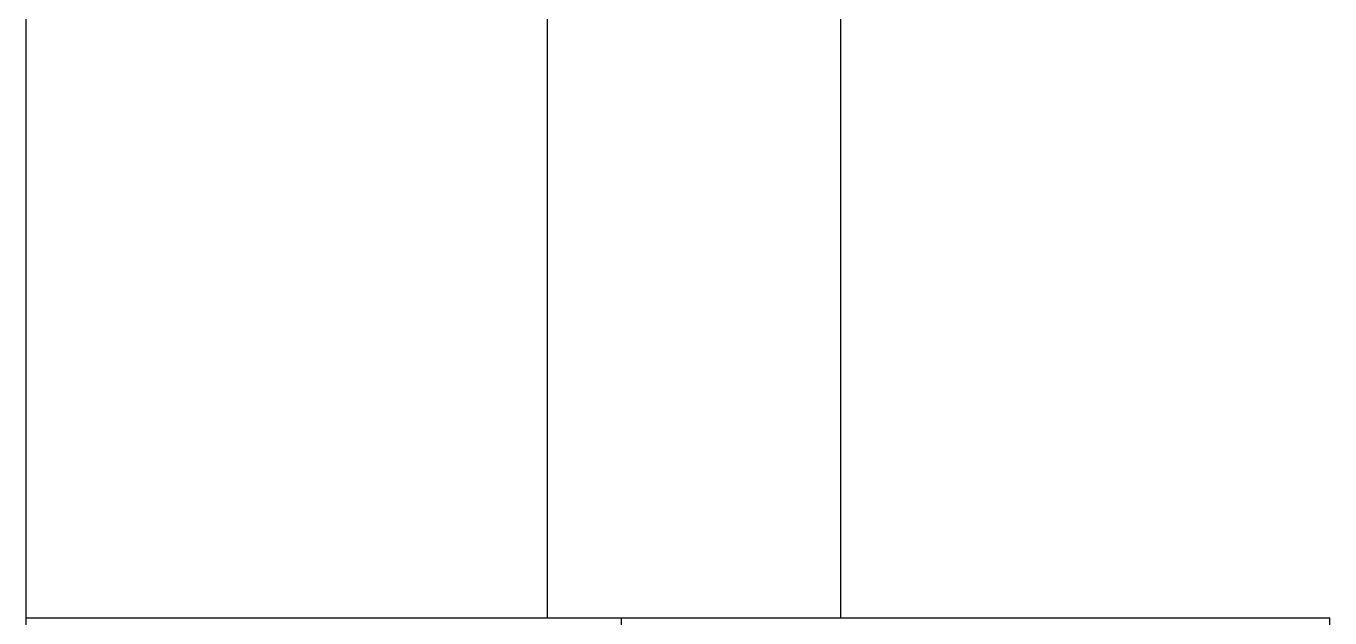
# Model space of a CAD drawing. Header units: inches. Extents: x 3672 to 10975, y -27382 to -746.
# Drawn here: x 6206.44 to 6246.44, y -26750.6 to -26732.43 of the extents above; entities that cross this region are included whole.
import ezdxf

# ---------------------------------------------------------------- set-up
doc = ezdxf.new("R2010")
doc.units = ezdxf.units.IN
doc.header["$LTSCALE"] = 17
doc.header["$MEASUREMENT"] = 0
doc.layers.add('25 BOT BAR', color=12, linetype='Continuous', lineweight=25)

# ---------------------------------------------------------------- blocks, each defined once
blk = doc.blocks.new('A$C261f3448')
for p, q in [((0, 24), (40, 24)), ((18.27, 23.411), (18.27, 24)), ((40, 0), (40, 24))]:
    blk.add_line(p, q)
at = {"layer": '25 BOT BAR'}
blk.add_line((0, 24), (40, 24), dxfattribs=at)

msp = doc.modelspace()

# ---------------------------------------------------------------- linework, layer by layer
at = {"layer": '25 BOT BAR'}
for p, q in [((6206.438, -27086.596), (6206.438, -26583.755)), ((6231.438, -26750.596), (6231.438, -26682.596)), ((6222.438, -26750.596), (6222.438, -26691.596))]:
    msp.add_line(p, q, dxfattribs=at)

# ---------------------------------------------------------------- block references
msp.add_blockref('A$C261f3448', (6206.438, -26774.596), dxfattribs=at)

doc.saveas('drawing.dxf')
